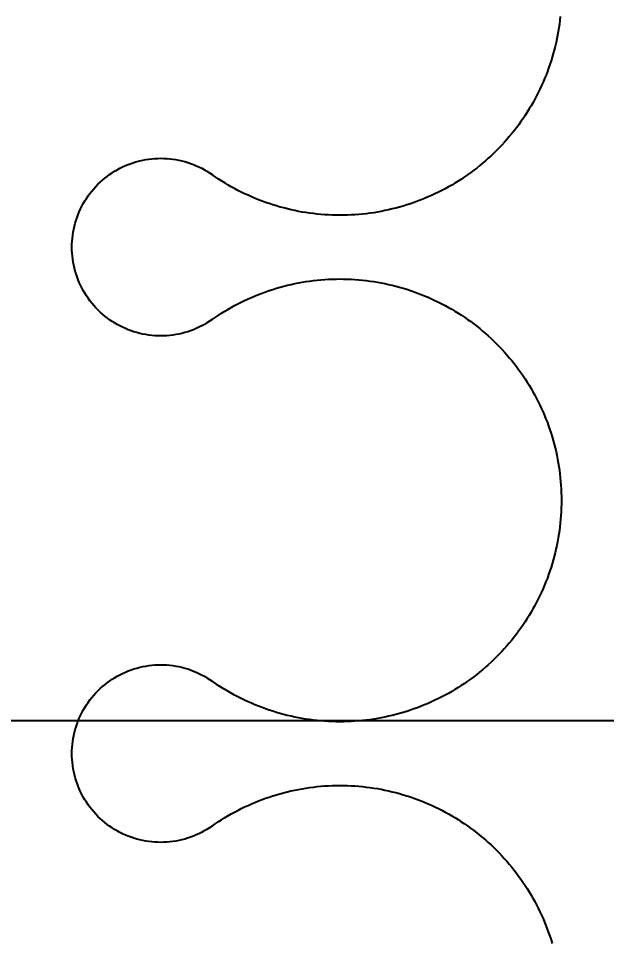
# Model space of a CAD drawing. Header units: millimetres. Extents: x -187744 to 2148, y -49419 to 6550.
# Drawn here: x -8804.4 to -8745.6, y -14633.6 to -14541.3 of the extents above; entities that cross this region are included whole.
import ezdxf

# ---------------------------------------------------------------- set-up
doc = ezdxf.new("R2010")
doc.units = ezdxf.units.MM
doc.header["$LTSCALE"] = 1000
doc.header["$MEASUREMENT"] = 0
doc.layers.get('Defpoints').update_dxf_attribs({"color": 136})
for name, color, linetype in [('FC-FLOOR', 138, 'Continuous'), ('FF-FURNA', 40, 'Continuous'), ('RC-DIM-2', 50, 'Continuous')]:
    doc.layers.add(name, color=color, linetype=linetype)
doc.styles.add('H-DIM', font='archs.shx', dxfattribs={"width": 0.7})
doc.dimstyles.new('H_DIM_1', dxfattribs={"dimscale": 0, "dimtxt": 2.5, "dimasz": 0.8, "dimexe": 2, "dimexo": 1.5, "dimgap": 0.6, "dimtad": 1, "dimdec": 0, "dimzin": 12, "dimdsep": 46, "dimtxsty": 'H-DIM', "dimblk": 'ARCHTICK', "dimcen": 0.125, "dimclrd": 44, "dimclre": 44, "dimclrt": 50, "dimadec": 0, "dimazin": 0, "dimtfac": 1, "dimtdec": 0, "dimtix": 1, "dimtmove": 2, "dimatfit": 3, "dimldrblk": 'ARCHTICK', "dimfxl": 1, "dimtvp": 1, "dimtolj": 1, "dimtzin": 0, "dimarcsym": 0})

# ---------------------------------------------------------------- blocks, each defined once
blk = doc.blocks.new('DRAPES2')
at = {"linetype": 'ByBlock'}
for points in [[(241.473, 97.5723, 0), (242.225, 97.4885, 0), (242.974, 97.3919, 0), (243.722, 97.2825, 0), (244.468, 97.1603, 0), (245.212, 97.0254, 0), (245.953, 96.8779, 0), (246.692, 96.7177, 0), (247.428, 96.5449, 0), (248.161, 96.3595, 0), (248.89, 96.1617, 0), (249.616, 95.9514, 0), (250.339, 95.7288, 0), (251.057, 95.4938, 0), (251.772, 95.2466, 0), (252.482, 94.9873, 0), (253.187, 94.7159, 0), (253.888, 94.4324, 0), (254.584, 94.137, 0), (255.274, 93.8298, 0), (255.96, 93.5109, 0), (256.639, 93.1802, 0), (257.313, 92.8381, 0), (257.981, 92.4844, 0), (258.643, 92.1194, 0), (259.299, 91.7431, 0), (259.948, 91.3557, 0), (260.59, 90.9573, 0), (261.226, 90.548, 0), (261.854, 90.1278, 0), (262.475, 89.697, 0), (263.089, 89.2557, 0), (263.695, 88.8039, 0), (264.293, 88.3418, 0), (264.884, 87.8696, 0), (265.466, 87.3874, 0), (266.039, 86.8953, 0), (266.605, 86.3935, 0), (267.161, 85.8821, 0), (267.709, 85.3613, 0), (268.248, 84.8311, 0), (268.778, 84.2919, 0), (269.298, 83.7437, 0), (269.809, 83.1867, 0), (270.311, 82.621, 0), (270.802, 82.0469, 0), (271.284, 81.4644, 0), (271.756, 80.8738, 0), (272.217, 80.2752, 0), (272.669, 79.6688, 0), (273.11, 79.0548, 0), (273.54, 78.4334, 0), (273.96, 77.8047, 0), (274.368, 77.1689, 0), (274.766, 76.5263, 0), (275.153, 75.8769, 0), (275.529, 75.221, 0), (275.894, 74.5588, 0), (276.247, 73.8905, 0), (276.588, 73.2162, 0), (276.919, 72.5362, 0), (277.237, 71.8507, 0), (277.544, 71.1598, 0), (277.839, 70.4638, 0), (278.121, 69.7628, 0), (278.392, 69.0572, 0), (278.651, 68.347, 0), (278.898, 67.6324, 0), (279.132, 66.9138, 0), (279.354, 66.1913, 0), (279.564, 65.4651, 0), (279.761, 64.7354, 0), (279.946, 64.0024, 0), (280.118, 63.2664, 0), (280.278, 62.5275, 0), (280.425, 61.7861, 0), (280.559, 61.0422, 0), (280.681, 60.2962, 0), (280.79, 59.5482, 0), (280.886, 58.7984, 0), (280.969, 58.0471, 0), (281.039, 57.2945, 0), (281.097, 56.5408, 0), (281.142, 55.7862, 0), (281.173, 55.031, 0), (281.192, 54.2753, 0), (281.198, 53.5194, 0), (281.191, 52.7636, 0), (281.171, 52.0079, 0), (281.139, 51.2528, 0), (281.093, 50.4982, 0), (281.034, 49.7446, 0), (280.963, 48.9921, 0), (280.879, 48.2409, 0), (280.781, 47.4913, 0), (280.672, 46.7434, 0), (280.549, 45.9975, 0), (280.414, 45.2539, 0), (280.266, 44.5126, 0), (280.105, 43.774, 0), (279.932, 43.0382, 0), (279.746, 42.3055, 0), (279.548, 41.5761, 0), (279.337, 40.8502, 0), (279.114, 40.1279, 0), (278.878, 39.4096, 0), (278.631, 38.6955, 0), (278.371, 37.9856, 0), (278.099, 37.2803, 0), (277.815, 36.5797, 0), (277.519, 35.8841, 0), (277.212, 35.1937, 0), (276.892, 34.5086, 0), (276.561, 33.829, 0), (276.219, 33.1552, 0), (275.864, 32.4874, 0), (275.499, 31.8257, 0), (275.122, 31.1703, 0), (274.735, 30.5215, 0), (274.336, 29.8794, 0), (273.926, 29.2442, 0), (273.505, 28.6161, 0), (273.074, 27.9953, 0)], [(302.06, 27.9936, 0), (301.629, 28.6145, 0), (301.208, 29.2427, 0), (300.799, 29.8779, 0), (300.4, 30.5201, 0), (300.012, 31.1689, 0), (299.635, 31.8243, 0), (299.27, 32.4861, 0), (298.916, 33.154, 0), (298.574, 33.8278, 0), (298.243, 34.5074, 0), (297.923, 35.1925, 0), (297.616, 35.883, 0), (297.32, 36.5786, 0), (297.036, 37.2792, 0), (296.764, 37.9846, 0), (296.505, 38.6944, 0), (296.257, 39.4086, 0), (296.022, 40.127, 0), (295.799, 40.8492, 0), (295.588, 41.5752, 0), (295.39, 42.3046, 0), (295.204, 43.0373, 0), (295.031, 43.7731, 0), (294.87, 44.5118, 0), (294.722, 45.253, 0), (294.587, 45.9967, 0), (294.465, 46.7426, 0), (294.355, 47.4905, 0), (294.258, 48.2402, 0), (294.174, 48.9914, 0), (294.102, 49.7439, 0), (294.044, 50.4975, 0), (293.998, 51.252, 0), (293.966, 52.0072, 0), (293.946, 52.7628, 0), (293.939, 53.5187, 0), (293.945, 54.2746, 0), (293.964, 55.0302, 0), (293.996, 55.7855, 0), (294.04, 56.54, 0), (294.098, 57.2937, 0), (294.168, 58.0463, 0), (294.252, 58.7976, 0), (294.348, 59.5474, 0), (294.457, 60.2954, 0), (294.578, 61.0414, 0), (294.713, 61.7853, 0), (294.86, 62.5267, 0), (295.02, 63.2655, 0), (295.192, 64.0015, 0), (295.377, 64.7345, 0), (295.574, 65.4641, 0), (295.784, 66.1903, 0), (296.006, 66.9128, 0), (296.241, 67.6314, 0), (296.488, 68.3459, 0), (296.746, 69.0561, 0), (297.017, 69.7618, 0), (297.3, 70.4627, 0), (297.595, 71.1587, 0), (297.902, 71.8495, 0), (298.221, 72.535, 0), (298.551, 73.215, 0), (298.893, 73.8892, 0), (299.246, 74.5575, 0), (299.61, 75.2197, 0), (299.986, 75.8755, 0), (300.373, 76.5248, 0), (300.771, 77.1674, 0), (301.18, 77.8032, 0), (301.6, 78.4318, 0), (302.03, 79.0532, 0), (302.471, 79.6671, 0), (302.923, 80.2735, 0), (303.384, 80.872, 0), (303.856, 81.4625, 0), (304.338, 82.0449, 0), (304.83, 82.619, 0), (305.331, 83.1846, 0), (305.842, 83.7416, 0), (306.363, 84.2898, 0), (306.893, 84.8289, 0), (307.431, 85.359, 0), (307.979, 85.8798, 0), (308.536, 86.3911, 0), (309.101, 86.8929, 0), (309.675, 87.3849, 0), (310.257, 87.867, 0), (310.848, 88.3392, 0), (311.446, 88.8012, 0), (312.052, 89.2529, 0), (312.666, 89.6942, 0), (313.287, 90.1249, 0), (313.915, 90.545, 0), (314.551, 90.9542, 0), (315.193, 91.3526, 0), (315.842, 91.7399, 0), (316.498, 92.1161, 0), (317.16, 92.481, 0), (317.828, 92.8346, 0), (318.502, 93.1767, 0), (319.182, 93.5073, 0), (319.867, 93.8262, 0), (320.558, 94.1333, 0), (321.254, 94.4286, 0), (321.955, 94.712, 0), (322.66, 94.9833, 0), (323.37, 95.2426, 0), (324.084, 95.4897, 0), (324.803, 95.7245, 0), (325.525, 95.9471, 0), (326.251, 96.1573, 0), (326.981, 96.355, 0), (327.714, 96.5403, 0), (328.45, 96.713, 0), (329.188, 96.8731, 0), (329.93, 97.0206, 0), (330.674, 97.1554, 0), (331.42, 97.2775, 0), (332.168, 97.3868, 0), (332.917, 97.4834, 0), (333.669, 97.5671, 0), (334.421, 97.6379, 0), (335.175, 97.6959, 0), (335.929, 97.741, 0), (336.685, 97.7733, 0), (337.44, 97.7926, 0), (338.196, 97.799, 0)], [(338.196, 97.799, 0), (338.952, 97.7925, 0), (339.708, 97.7731, 0), (340.463, 97.7408, 0), (341.217, 97.6956, 0), (341.971, 97.6375, 0), (342.723, 97.5665, 0), (343.475, 97.4827, 0), (344.224, 97.3861, 0), (344.972, 97.2767, 0), (345.718, 97.1546, 0), (346.462, 97.0197, 0), (347.203, 96.8721, 0), (347.942, 96.7119, 0), (348.678, 96.5391, 0), (349.411, 96.3538, 0), (350.14, 96.1559, 0), (350.866, 95.9457, 0), (351.589, 95.723, 0), (352.307, 95.4881, 0), (353.022, 95.2409, 0), (353.732, 94.9815, 0), (354.437, 94.7101, 0), (355.138, 94.4267, 0), (355.834, 94.1313, 0), (356.524, 93.8241, 0), (357.21, 93.5051, 0), (357.889, 93.1745, 0), (358.563, 92.8323, 0), (359.231, 92.4787, 0), (359.893, 92.1136, 0), (360.549, 91.7374, 0), (361.198, 91.35, 0), (361.84, 90.9516, 0), (362.476, 90.5422, 0), (363.104, 90.1221, 0), (363.725, 89.6913, 0), (364.339, 89.2499, 0), (364.945, 88.7981, 0), (365.543, 88.3361, 0), (366.134, 87.8639, 0), (366.716, 87.3816, 0), (367.289, 86.8896, 0), (367.855, 86.3877, 0), (368.411, 85.8763, 0), (368.959, 85.3555, 0), (369.498, 84.8254, 0), (370.028, 84.2861, 0), (370.548, 83.7379, 0), (371.059, 83.1809, 0), (371.561, 82.6152, 0), (372.052, 82.0411, 0), (372.534, 81.4586, 0), (373.006, 80.868, 0), (373.467, 80.2694, 0), (373.919, 79.6631, 0), (374.36, 79.0491, 0), (374.79, 78.4276, 0), (375.21, 77.7989, 0), (375.618, 77.1632, 0), (376.016, 76.5205, 0), (376.403, 75.8712, 0), (376.779, 75.2153, 0), (377.144, 74.5531, 0), (377.497, 73.8847, 0), (377.838, 73.2105, 0), (378.169, 72.5305, 0), (378.487, 71.8449, 0), (378.794, 71.1541, 0), (379.089, 70.458, 0), (379.371, 69.7571, 0), (379.642, 69.0514, 0), (379.901, 68.3412, 0), (380.148, 67.6267, 0), (380.382, 66.908, 0), (380.604, 66.1855, 0), (380.814, 65.4593, 0), (381.011, 64.7296, 0), (381.196, 63.9966, 0), (381.368, 63.2606, 0), (381.528, 62.5218, 0), (381.675, 61.7803, 0), (381.809, 61.0365, 0), (381.931, 60.2904, 0), (382.04, 59.5424, 0), (382.136, 58.7926, 0), (382.219, 58.0413, 0), (382.289, 57.2887, 0), (382.347, 56.535, 0), (382.392, 55.7804, 0), (382.423, 55.0252, 0), (382.442, 54.2695, 0), (382.448, 53.5137, 0), (382.441, 52.7578, 0), (382.421, 52.0022, 0), (382.389, 51.247, 0), (382.343, 50.4925, 0), (382.284, 49.7389, 0), (382.213, 48.9863, 0), (382.129, 48.2352, 0), (382.031, 47.4855, 0), (381.922, 46.7377, 0), (381.799, 45.9918, 0), (381.664, 45.2481, 0), (381.516, 44.5068, 0), (381.355, 43.7682, 0), (381.182, 43.0325, 0), (380.996, 42.2998, 0), (380.798, 41.5703, 0), (380.587, 40.8444, 0), (380.364, 40.1222, 0), (380.128, 39.4039, 0), (379.881, 38.6897, 0), (379.621, 37.9798, 0), (379.349, 37.2745, 0), (379.065, 36.574, 0), (378.769, 35.8784, 0), (378.462, 35.1879, 0), (378.142, 34.5028, 0), (377.811, 33.8233, 0), (377.469, 33.1495, 0), (377.114, 32.4816, 0), (376.749, 31.8199, 0), (376.372, 31.1646, 0), (375.985, 30.5158, 0), (375.586, 29.8737, 0), (375.176, 29.2384, 0), (374.755, 28.6103, 0), (374.324, 27.9895, 0)], [(403.31, 27.9878, 0), (402.879, 28.6087, 0), (402.458, 29.2369, 0), (402.049, 29.8721, 0), (401.65, 30.5143, 0), (401.262, 31.1632, 0), (400.885, 31.8186, 0), (400.52, 32.4803, 0), (400.166, 33.1482, 0), (399.824, 33.822, 0), (399.493, 34.5016, 0), (399.173, 35.1867, 0), (398.866, 35.8772, 0), (398.57, 36.5729, 0), (398.286, 37.2735, 0), (398.014, 37.9788, 0), (397.755, 38.6887, 0), (397.507, 39.4029, 0), (397.272, 40.1212, 0), (397.049, 40.8435, 0), (396.838, 41.5694, 0), (396.64, 42.2989, 0), (396.454, 43.0316, 0), (396.281, 43.7674, 0), (396.12, 44.506, 0), (395.972, 45.2473, 0), (395.837, 45.991, 0), (395.715, 46.7369, 0), (395.605, 47.4848, 0), (395.508, 48.2344, 0), (395.424, 48.9856, 0), (395.352, 49.7381, 0), (395.294, 50.4917, 0), (395.248, 51.2463, 0), (395.216, 52.0015, 0), (395.196, 52.7571, 0), (395.189, 53.513, 0), (395.195, 54.2688, 0), (395.214, 55.0245, 0), (395.246, 55.7797, 0), (395.29, 56.5343, 0), (395.348, 57.288, 0), (395.418, 58.0406, 0), (395.502, 58.7919, 0), (395.598, 59.5416, 0), (395.707, 60.2896, 0), (395.828, 61.0357, 0), (395.963, 61.7795, 0), (396.11, 62.521, 0), (396.27, 63.2598, 0), (396.442, 63.9958, 0), (396.627, 64.7287, 0), (396.824, 65.4584, 0), (397.034, 66.1846, 0), (397.256, 66.9071, 0), (397.491, 67.6257, 0), (397.738, 68.3402, 0), (397.996, 69.0504, 0), (398.267, 69.756, 0), (398.55, 70.4569, 0), (398.845, 71.1529, 0), (399.152, 71.8438, 0), (399.471, 72.5293, 0), (399.801, 73.2092, 0), (400.143, 73.8835, 0), (400.496, 74.5517, 0), (400.86, 75.2139, 0), (401.236, 75.8697, 0), (401.623, 76.5191, 0), (402.021, 77.1617, 0), (402.43, 77.7974, 0), (402.85, 78.426, 0), (403.28, 79.0474, 0), (403.721, 79.6614, 0), (404.173, 80.2677, 0), (404.634, 80.8662, 0), (405.106, 81.4568, 0), (405.588, 82.0392, 0), (406.08, 82.6133, 0), (406.581, 83.1789, 0), (407.092, 83.7358, 0), (407.613, 84.284, 0), (408.143, 84.8232, 0), (408.681, 85.3532, 0), (409.229, 85.874, 0), (409.786, 86.3853, 0), (410.351, 86.8871, 0), (410.925, 87.3791, 0), (411.507, 87.8613, 0), (412.098, 88.3334, 0), (412.696, 88.7954, 0), (413.302, 89.2471, 0), (413.916, 89.6884, 0), (414.537, 90.1191, 0), (415.165, 90.5392, 0), (415.801, 90.9485, 0), (416.443, 91.3468, 0), (417.092, 91.7342, 0), (417.748, 92.1104, 0), (418.41, 92.4753, 0), (419.078, 92.8289, 0), (419.752, 93.171, 0), (420.432, 93.5015, 0), (421.117, 93.8204, 0), (421.808, 94.1275, 0), (422.504, 94.4228, 0), (423.205, 94.7062, 0), (423.91, 94.9775, 0), (424.62, 95.2368, 0), (425.334, 95.4839, 0), (426.053, 95.7188, 0), (426.775, 95.9413, 0)], [(302.06, 27.9936, 0), (302.401, 27.4926, 0), (302.726, 26.9802, 0), (303.032, 26.4571, 0), (303.321, 25.9238, 0), (303.591, 25.3809, 0), (303.842, 24.8291, 0), (304.075, 24.2691, 0), (304.288, 23.7014, 0), (304.482, 23.1268, 0), (304.656, 22.546, 0), (304.81, 21.9595, 0), (304.944, 21.3681, 0), (305.057, 20.7724, 0), (305.15, 20.1733, 0), (305.223, 19.5713, 0), (305.275, 18.9672, 0), (305.307, 18.3616, 0), (305.317, 17.7553, 0), (305.307, 17.1491, 0), (305.277, 16.5435, 0), (305.225, 15.9393, 0), (305.153, 15.3372, 0), (305.061, 14.7379, 0), (304.948, 14.1422, 0), (304.815, 13.5506, 0), (304.661, 12.9639, 0), (304.488, 12.3829, 0), (304.295, 11.808, 0), (304.082, 11.2401, 0), (303.851, 10.6798, 0), (303.6, 10.1278, 0), (303.33, 9.5846, 0), (303.042, 9.05095, 0), (302.736, 8.52744, 0), (302.413, 8.01469, 0), (302.072, 7.5133, 0), (301.714, 7.02384, 0), (301.339, 6.5469, 0), (300.949, 6.08302, 0), (300.543, 5.63275, 0), (300.121, 5.19661, 0), (299.686, 4.77512, 0), (299.235, 4.36876, 0), (298.772, 3.97801, 0), (298.295, 3.60332, 0), (297.806, 3.24514, 0), (297.305, 2.90388, 0), (296.792, 2.57993, 0), (296.269, 2.27368, 0), (295.735, 1.98549, 0), (295.192, 1.71568, 0), (294.64, 1.46458, 0), (294.08, 1.23247, 0), (293.512, 1.01964, 0), (292.937, 0.826322, 0), (292.356, 0.652746, 0), (291.77, 0.499115, 0), (291.178, 0.365609, 0), (290.583, 0.252383, 0), (289.984, 0.159569, 0), (289.381, 0.087275, 0), (288.777, 0.035586, 0), (288.172, 0.004563, 0), (287.565, -0.00576, 0), (286.959, 0.004632, 0), (286.354, 0.035724, 0), (285.749, 0.087482, 0), (285.147, 0.159844, 0), (284.548, 0.252726, 0), (283.953, 0.36602, 0), (283.361, 0.499594, 0), (282.774, 0.653291, 0), (282.194, 0.826933, 0), (281.619, 1.02032, 0), (281.051, 1.23322, 0), (280.491, 1.46538, 0), (279.939, 1.71655, 0), (279.396, 1.98641, 0), (278.863, 2.27467, 0), (278.339, 2.58098, 0), (277.827, 2.90498, 0), (277.325, 3.2463, 0), (276.836, 3.60454, 0), (276.36, 3.97928, 0), (275.896, 4.37009, 0), (275.446, 4.7765, 0), (275.01, 5.19804, 0), (274.589, 5.63422, 0), (274.183, 6.08454, 0), (273.792, 6.54846, 0), (273.418, 7.02545, 0), (273.06, 7.51495, 0), (272.719, 8.01638, 0), (272.395, 8.52917, 0), (272.09, 9.05271, 0), (271.802, 9.5864, 0), (271.532, 10.1296, 0), (271.281, 10.6817, 0), (271.05, 11.242, 0), (270.837, 11.8099, 0), (270.644, 12.3848, 0), (270.471, 12.9659, 0), (270.318, 13.5526, 0), (270.185, 14.1441, 0), (270.072, 14.7399, 0), (269.979, 15.3392, 0), (269.908, 15.9413, 0), (269.856, 16.5455, 0), (269.826, 17.1511, 0), (269.816, 17.7574, 0), (269.826, 18.3636, 0), (269.858, 18.9692, 0), (269.91, 19.5733, 0), (269.983, 20.1753, 0), (270.076, 20.7744, 0), (270.19, 21.37, 0), (270.324, 21.9614, 0), (270.478, 22.5479, 0), (270.652, 23.1288, 0), (270.846, 23.7033, 0), (271.059, 24.271, 0), (271.291, 24.831, 0), (271.543, 25.3827, 0), (271.813, 25.9256, 0), (272.102, 26.4588, 0), (272.408, 26.982, 0), (272.733, 27.4943, 0), (273.074, 27.9953, 0)], [(403.31, 27.9878, 0), (403.651, 27.4868, 0), (403.976, 26.9745, 0), (404.282, 26.4513, 0), (404.571, 25.918, 0), (404.841, 25.3751, 0), (405.092, 24.8234, 0), (405.325, 24.2633, 0), (405.538, 23.6957, 0), (405.732, 23.1211, 0), (405.906, 22.5402, 0), (406.06, 21.9537, 0), (406.194, 21.3623, 0), (406.307, 20.7667, 0), (406.4, 20.1675, 0), (406.473, 19.5655, 0), (406.525, 18.9614, 0), (406.557, 18.3558, 0), (406.567, 17.7496, 0), (406.557, 17.1433, 0), (406.527, 16.5377, 0), (406.475, 15.9335, 0), (406.403, 15.3314, 0), (406.311, 14.7322, 0), (406.198, 14.1364, 0), (406.065, 13.5449, 0), (405.911, 12.9582, 0), (405.738, 12.3771, 0), (405.545, 11.8023, 0), (405.332, 11.2344, 0), (405.101, 10.6741, 0), (404.85, 10.122, 0), (404.58, 9.57884, 0), (404.292, 9.04519, 0), (403.986, 8.52168, 0), (403.663, 8.00893, 0), (403.322, 7.50754, 0), (402.964, 7.01808, 0), (402.589, 6.54114, 0), (402.199, 6.07726, 0), (401.793, 5.62699, 0), (401.371, 5.19085, 0), (400.936, 4.76936, 0), (400.485, 4.363, 0), (400.022, 3.97225, 0), (399.545, 3.59756, 0), (399.056, 3.23938, 0), (398.555, 2.89812, 0), (398.042, 2.57417, 0), (397.519, 2.26792, 0), (396.985, 1.97973, 0), (396.442, 1.70992, 0), (395.89, 1.45882, 0), (395.33, 1.22671, 0), (394.762, 1.01388, 0), (394.187, 0.820562, 0), (393.606, 0.646986, 0), (393.02, 0.493356, 0), (392.428, 0.359849, 0), (391.833, 0.246623, 0), (391.234, 0.153809, 0), (390.631, 0.081515, 0), (390.027, 0.029826, 0), (389.422, -0.001197, 0), (388.815, -0.011519, 0), (388.209, -0.001128, 0), (387.604, 0.029964, 0), (386.999, 0.081722, 0), (386.397, 0.154084, 0), (385.798, 0.246966, 0), (385.203, 0.36026, 0), (384.611, 0.493834, 0), (384.024, 0.647531, 0), (383.444, 0.821173, 0), (382.869, 1.01456, 0), (382.301, 1.22746, 0), (381.741, 1.45962, 0), (381.189, 1.71079, 0), (380.646, 1.98065, 0), (380.113, 2.26891, 0), (379.589, 2.57522, 0), (379.077, 2.89922, 0), (378.575, 3.24054, 0), (378.086, 3.59878, 0), (377.61, 3.97352, 0), (377.146, 4.36433, 0), (376.696, 4.77074, 0), (376.26, 5.19228, 0), (375.839, 5.62846, 0), (375.433, 6.07878, 0), (375.042, 6.5427, 0), (374.668, 7.01969, 0), (374.31, 7.50919, 0), (373.969, 8.01062, 0), (373.645, 8.52341, 0), (373.34, 9.04695, 0), (373.052, 9.58064, 0), (372.782, 10.1238, 0), (372.531, 10.6759, 0), (372.3, 11.2363, 0), (372.087, 11.8042, 0), (371.894, 12.379, 0), (371.721, 12.9601, 0), (371.568, 13.5468, 0), (371.435, 14.1384, 0), (371.322, 14.7342, 0), (371.229, 15.3334, 0), (371.158, 15.9355, 0), (371.106, 16.5397, 0), (371.076, 17.1453, 0), (371.066, 17.7516, 0), (371.076, 18.3579, 0), (371.108, 18.9634, 0), (371.16, 19.5675, 0), (371.233, 20.1695, 0), (371.326, 20.7687, 0), (371.44, 21.3643, 0), (371.574, 21.9557, 0), (371.728, 22.5421, 0), (371.902, 23.123, 0), (372.096, 23.6976, 0), (372.309, 24.2652, 0), (372.541, 24.8252, 0), (372.793, 25.377, 0), (373.063, 25.9198, 0), (373.352, 26.4531, 0), (373.658, 26.9762, 0), (373.983, 27.4885, 0), (374.324, 27.9895, 0)]]:
    blk.add_polyline3d(points, dxfattribs=at)
blk = doc.blocks.new('_ArchTick')
at = {"color": 0, "linetype": 'ByBlock', "const_width": 0.4}
blk.add_lwpolyline([(-0.5, -0.5), (0.5, 0.5)], dxfattribs=at)
blk = doc.blocks.new('*D354')
at = {"layer": 'Defpoints', "color": 0, "linetype": 'ByBlock', "transparency": 16777216}
for p in [(-8915.357, -14368.027), (-7470.359, -14761.496, 250), (-8915.357, -14786.462)]:
    blk.add_point(p, dxfattribs=at)
at = {"layer": 'RC-DIM-2', "color": 44, "linetype": 'ByBlock', "lineweight": -2, "transparency": 16777216}
for p, q in [((-8915.357, -14711.462), (-8915.357, -14268.027)), ((-7470.359, -14686.496), (-7470.359, -14268.027)), ((-7470.359, -14368.027), (-8915.357, -14368.027))]:
    blk.add_line(p, q, dxfattribs=at)
at = {"layer": 'RC-DIM-2', "color": 44, "linetype": 'ByBlock', "lineweight": -2, "transparency": 16777216, "xscale": 40.00000000000002, "yscale": 40.00000000000002, "zscale": 40.00000000000002, "rotation": 180}
blk.add_blockref('_ArchTick', (-8915.357, -14368.027), dxfattribs=at)
at = {"layer": 'RC-DIM-2', "color": 44, "linetype": 'ByBlock', "lineweight": -2, "transparency": 16777216, "xscale": 40.00000000000002, "yscale": 40.00000000000002, "zscale": 40.00000000000002}
blk.add_blockref('_ArchTick', (-7470.359, -14368.027), dxfattribs=at)
at = {"layer": 'RC-DIM-2', "color": 50, "linetype": 'ByBlock', "transparency": 16777216, "insert": (-8192.858, -14300.527), "char_height": 75, "attachment_point": 5, "style": 'H-DIM'}
blk.add_mtext('\\A1;1150', dxfattribs=at)
blk = doc.blocks.new('*D356')
at = {"layer": 'Defpoints', "color": 0, "linetype": 'ByBlock', "transparency": 16777216}
for p in [(-7015.365, -14025.194), (-7015.365, -14211.462), (-8915.357, -14591.463)]:
    blk.add_point(p, dxfattribs=at)
at = {"layer": 'RC-DIM-2', "color": 44, "linetype": 'ByBlock', "lineweight": -2, "transparency": 16777216}
for p, q in [((-8915.357, -14516.463), (-8915.357, -13925.194)), ((-7015.365, -14136.462), (-7015.365, -13925.194)), ((-8915.357, -14025.194), (-7015.365, -14025.194))]:
    blk.add_line(p, q, dxfattribs=at)
at = {"layer": 'RC-DIM-2', "color": 44, "linetype": 'ByBlock', "lineweight": -2, "transparency": 16777216, "xscale": 40.00000000000002, "yscale": 40.00000000000002, "zscale": 40.00000000000002, "rotation": 180}
blk.add_blockref('_ArchTick', (-8915.357, -14025.194), dxfattribs=at)
at = {"layer": 'RC-DIM-2', "color": 44, "linetype": 'ByBlock', "lineweight": -2, "transparency": 16777216, "xscale": 40.00000000000002, "yscale": 40.00000000000002, "zscale": 40.00000000000002}
blk.add_blockref('_ArchTick', (-7015.365, -14025.194), dxfattribs=at)
at = {"layer": 'RC-DIM-2', "color": 50, "linetype": 'ByBlock', "transparency": 16777216, "insert": (-7965.361, -13957.694), "char_height": 75, "attachment_point": 5, "style": 'H-DIM'}
blk.add_mtext('\\A1;1900', dxfattribs=at)

msp = doc.modelspace()

# ---------------------------------------------------------------- linework, layer by layer
at = {"layer": 'FC-FLOOR'}
msp.add_line((-8940.357, -14611.46, 0), (-190.357, -14611.46, 0), dxfattribs=at)

# ---------------------------------------------------------------- block references
at = {"layer": 'FF-FURNA', "xscale": 0.4999999999999998, "yscale": 0.4999999999999998, "zscale": 0.4999999999999998, "rotation": 270}
msp.add_blockref('DRAPES2', (-8799.015, -14420.343), dxfattribs=at)

# ---------------------------------------------------------------- dimensions: what is measured, and where the dimension line sits
at = {"layer": 'RC-DIM-2', "linetype": 'ByBlock'}
dim = msp.add_linear_dim(base=(-7015.365, -14025.194), p1=(-8915.357, -14591.463), p2=(-7015.365, -14211.462), dimstyle='H_DIM_1', override={"dimscale": 50, "dimtxt": 1.5}, dxfattribs=at)
dim.commit()
dim.dimension.update_dxf_attribs({"geometry": '*D356', "text_midpoint": (-7965.361, -13957.694)})
dim = msp.add_linear_dim(base=(-8915.357, -14368.027), p1=(-7470.359, -14761.496, 250), p2=(-8915.357, -14786.462), text='1150', dimstyle='H_DIM_1', override={"dimscale": 50, "dimtxt": 1.5}, dxfattribs=at)
dim.commit()
dim.dimension.update_dxf_attribs({"geometry": '*D354', "text_midpoint": (-8192.858, -14300.527)})

doc.saveas('drawing.dxf')
